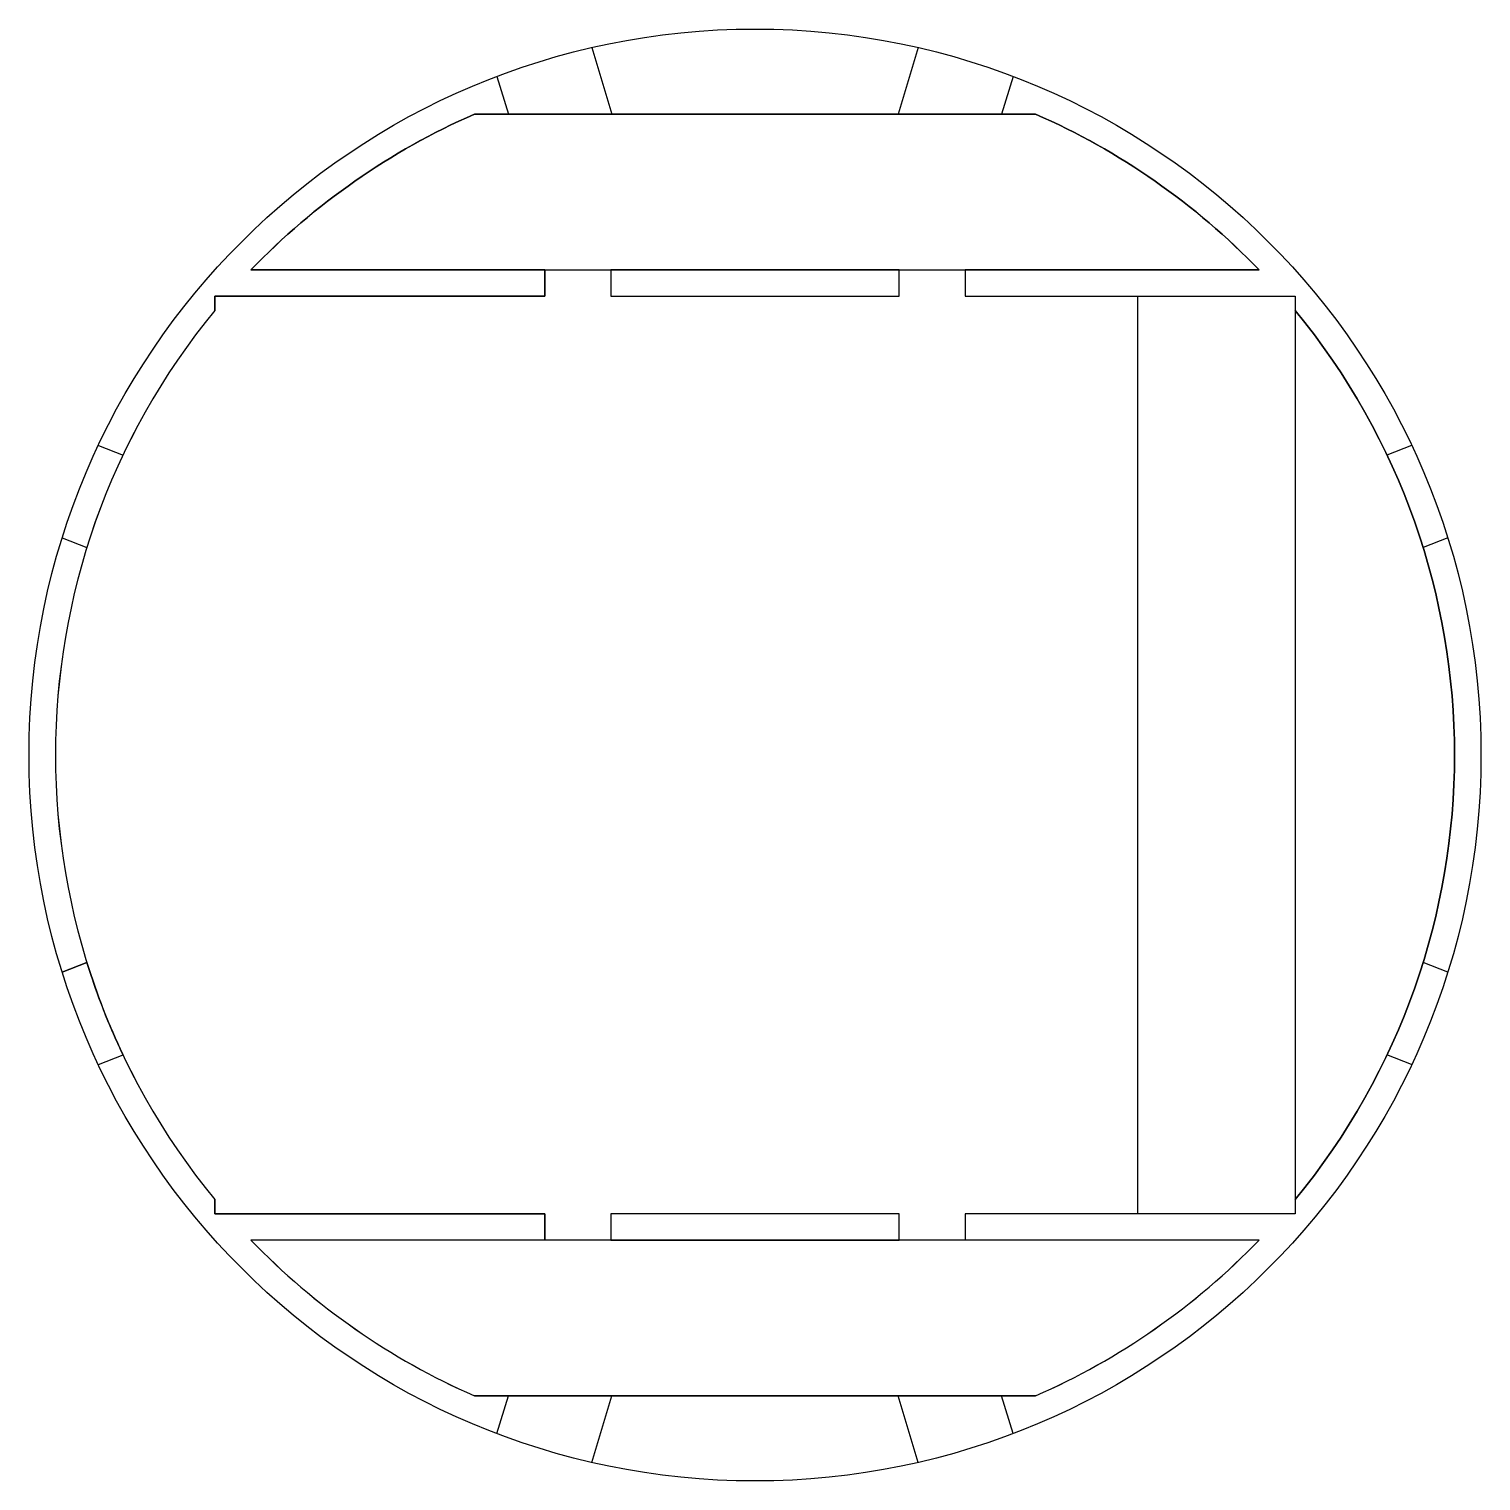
# Model space of a CAD drawing. Header units: millimetres. Extents: x -55 to 55, y -55 to 55.
import ezdxf

# ---------------------------------------------------------------- set-up
doc = ezdxf.new("R2010")
doc.units = ezdxf.units.MM

msp = doc.modelspace()

# ---------------------------------------------------------------- linework, layer by layer
for p, q in [((-12.37, 53.59), (-10.84, 48.55)), ((-12.37, 53.59), (-10.84, 48.55)), ((12.37, 53.59), (10.84, 48.55)), ((12.37, 53.59), (10.84, 48.55)), ((-19.55, 51.41), (-18.68, 48.55)), ((-19.55, 51.41), (-18.68, 48.55)), ((19.55, 51.41), (18.68, 48.55)), ((19.55, 51.41), (18.68, 48.55)), ((19.55, 51.41), (18.68, 48.55)), ((-21.26, 48.55), (21.26, 48.55)), ((-21.26, 48.55), (21.26, 48.55)), ((-21.26, 48.55), (21.26, 48.55)), ((-21.26, 48.55), (21.26, 48.55)), ((-21.26, 48.55), (21.26, 48.55)), ((-21.26, 48.55), (21.26, 48.55)), ((-38.19, 36.75), (-15.92, 36.75)), ((-15.92, 36.75), (-10.92, 36.75)), ((-15.92, 34.75), (-15.92, 36.75)), ((-15.92, 34.75), (-15.92, 36.75)), ((-15.92, 36.75), (-10.92, 36.75)), ((-15.92, 34.75), (-15.92, 36.75)), ((-10.92, 36.75), (-10.92, 34.75)), ((-10.92, 36.75), (-10.92, 34.75)), ((10.92, 36.75), (15.92, 36.75)), ((10.92, 34.75), (10.92, 36.75)), ((10.92, 36.75), (15.92, 36.75)), ((10.92, 34.75), (10.92, 36.75)), ((15.92, 36.75), (15.92, 34.75)), ((15.92, 36.75), (38.19, 36.75)), ((15.92, 36.75), (15.92, 34.75)), ((15.92, 36.75), (38.19, 36.75)), ((15.92, 36.75), (15.92, 34.75)), ((15.92, 36.75), (15.92, 34.75)), ((-40.92, 34.75), (-15.92, 34.75)), ((-40.92, 33.68), (-40.92, 34.75)), ((-40.92, 33.68), (-40.92, 34.75)), ((-40.92, 34.75), (-15.92, 34.75)), ((-40.92, 34.75), (-15.92, 34.75)), ((-40.92, 33.68), (-40.92, 34.75)), ((-10.92, 34.75), (10.92, 34.75)), ((-10.92, 34.75), (10.92, 34.75)), ((15.92, 34.75), (40.92, 34.75)), ((15.92, 34.75), (40.92, 34.75)), ((15.92, 34.75), (40.92, 34.75)), ((15.92, 34.75), (40.92, 34.75)), ((15.92, 34.75), (40.92, 34.75)), ((15.92, 34.75), (40.92, 34.75)), ((15.92, 34.75), (40.92, 34.75)), ((29, -34.75), (29, 34.75)), ((29, -34.75), (29, 34.75)), ((29, -34.75), (29, 34.75)), ((40.92, 34.75), (40.92, 33.68)), ((40.92, 34.75), (40.92, 33.68)), ((40.92, 34.75), (40.92, 33.68)), ((40.92, 33.68), (40.92, -33.68)), ((-49.75, 23.45), (-47.88, 22.72)), ((-49.75, 23.45), (-47.88, 22.72)), ((49.75, 23.45), (47.88, 22.72)), ((49.75, 23.45), (47.88, 22.72)), ((49.75, 23.45), (47.88, 22.72)), ((49.75, 23.45), (47.88, 22.72)), ((-52.48, 16.46), (-50.61, 15.73)), ((-52.48, 16.46), (-50.61, 15.73)), ((52.48, 16.46), (50.61, 15.73)), ((52.48, 16.46), (50.61, 15.73)), ((52.48, 16.46), (50.61, 15.73)), ((52.48, 16.46), (50.61, 15.73)), ((-52.48, -16.46), (-50.61, -15.73)), ((-52.48, -16.46), (-50.61, -15.73)), ((52.48, -16.46), (50.61, -15.73)), ((52.48, -16.46), (50.61, -15.73)), ((52.48, -16.46), (50.61, -15.73)), ((52.48, -16.46), (50.61, -15.73)), ((-49.75, -23.45), (-47.88, -22.72)), ((-49.75, -23.45), (-47.88, -22.72)), ((49.75, -23.45), (47.88, -22.72)), ((49.75, -23.45), (47.88, -22.72)), ((49.75, -23.45), (47.88, -22.72)), ((49.75, -23.45), (47.88, -22.72)), ((-40.92, -34.75), (-40.92, -33.68)), ((-40.92, -34.75), (-40.92, -33.68)), ((-40.92, -34.75), (-40.92, -33.68)), ((40.92, -33.68), (40.92, -34.75)), ((40.92, -33.68), (40.92, -34.75)), ((40.92, -33.68), (40.92, -34.75)), ((-15.92, -34.75), (-40.92, -34.75)), ((-15.92, -34.75), (-40.92, -34.75)), ((-15.92, -34.75), (-40.92, -34.75)), ((-15.92, -36.75), (-15.92, -34.75)), ((-15.92, -36.75), (-15.92, -34.75)), ((-15.92, -36.75), (-15.92, -34.75)), ((-10.92, -34.75), (-10.92, -36.75)), ((10.92, -34.75), (-10.92, -34.75)), ((-10.92, -34.75), (-10.92, -36.75)), ((10.92, -34.75), (-10.92, -34.75)), ((10.92, -36.75), (10.92, -34.75)), ((10.92, -36.75), (10.92, -34.75)), ((15.92, -34.75), (15.92, -36.75)), ((40.92, -34.75), (15.92, -34.75)), ((40.92, -34.75), (15.92, -34.75)), ((40.92, -34.75), (15.92, -34.75)), ((15.92, -34.75), (15.92, -36.75)), ((40.92, -34.75), (15.92, -34.75)), ((15.92, -34.75), (15.92, -36.75)), ((40.92, -34.75), (15.92, -34.75)), ((40.92, -34.75), (15.92, -34.75)), ((40.92, -34.75), (15.92, -34.75)), ((15.92, -34.75), (15.92, -36.75)), ((-15.92, -36.75), (-38.19, -36.75)), ((-10.92, -36.75), (-15.92, -36.75)), ((-10.92, -36.75), (-15.92, -36.75)), ((15.92, -36.75), (10.92, -36.75)), ((15.92, -36.75), (10.92, -36.75)), ((38.19, -36.75), (15.92, -36.75)), ((38.19, -36.75), (15.92, -36.75)), ((21.26, -48.55), (-21.26, -48.55)), ((21.26, -48.55), (-21.26, -48.55)), ((21.26, -48.55), (-21.26, -48.55)), ((21.26, -48.55), (-21.26, -48.55)), ((21.26, -48.55), (-21.26, -48.55)), ((21.26, -48.55), (-21.26, -48.55)), ((-19.55, -51.41), (-18.68, -48.55)), ((-19.55, -51.41), (-18.68, -48.55)), ((-12.37, -53.59), (-10.84, -48.55)), ((-12.37, -53.59), (-10.84, -48.55)), ((12.37, -53.59), (10.84, -48.55)), ((12.37, -53.59), (10.84, -48.55)), ((19.55, -51.41), (18.68, -48.55)), ((19.55, -51.41), (18.68, -48.55)), ((19.55, -51.41), (18.68, -48.55))]:
    msp.add_line(p, q)
for points in [[(15.92, 36.75), (38.19, 36.75, 0.098289), (21.26, 48.55), (-21.26, 48.55), (21.26, 48.55), (-21.26, 48.55), (21.26, 48.55), (-21.26, 48.55, 0.098289), (-38.19, 36.75), (-15.92, 36.75), (-10.92, 36.75), (10.92, 36.75)], [(40.92, -33.68, 0.358638), (40.92, 33.68, -0.358638), (40.92, -33.68, 0.358638), (40.92, 33.68, -0.358638), (40.92, -33.68, 0.358638), (40.92, 33.68)], [(40.92, -33.68, 0.358638), (40.92, 33.68, -0.358638), (40.92, -33.68, 0.358638), (40.92, 33.68, -0.358638), (40.92, -33.68, 0.358638), (40.92, 33.68)], [(40.92, -33.68, 0.358638), (40.92, 33.68), (40.92, -33.68, 0.358638), (40.92, 33.68, -0.358638), (40.92, -33.68, 0.358638), (40.92, 33.68, -0.358638)], [(40.92, -33.68, 0.358638), (40.92, 33.68, -0.358638), (40.92, -33.68, 0.358638), (40.92, 33.68), (40.92, -33.68, 0.358638), (40.92, 33.68, -0.358638)], [(-15.92, -36.75), (-38.19, -36.75, 0.098289), (-21.26, -48.55), (21.26, -48.55), (-21.26, -48.55), (21.26, -48.55), (-21.26, -48.55), (21.26, -48.55, 0.098289), (38.19, -36.75), (15.92, -36.75), (10.92, -36.75), (-10.92, -36.75)]]:
    msp.add_lwpolyline(points, format="xyb", close=True)
for points in [[(-15.92, 36.75), (-38.19, 36.75, -0.098289), (-21.26, 48.55), (21.26, 48.55, -0.098289), (38.19, 36.75), (15.92, 36.75)], [(-15.92, 36.75), (-15.92, 34.75), (-40.92, 34.75), (-40.92, 33.68, 0.358638), (-40.92, -33.68), (-40.92, -34.75), (-15.92, -34.75), (-15.92, -36.75)], [(-49.75, -23.45), (-47.88, -22.72, -0.035422), (-50.61, -15.73), (-52.48, -16.46)], [(-15.92, -36.75), (-38.19, -36.75, 0.098289), (-21.26, -48.55), (21.26, -48.55, 0.098289), (38.19, -36.75), (15.92, -36.75)]]:
    msp.add_lwpolyline(points, format="xyb")
for points in [[(-10.92, 34.75), (10.92, 34.75), (10.92, 36.75), (-10.92, 36.75)], [(10.92, -36.75), (10.92, -34.75), (-10.92, -34.75), (-10.92, -36.75)]]:
    msp.add_lwpolyline(points, close=True)
for points in [[(-10.92, 36.75), (-10.92, 34.75), (10.92, 34.75), (10.92, 36.75)], [(15.92, 36.75), (15.92, 34.75), (40.92, 34.75), (40.92, 33.68)], [(40.92, -33.68), (40.92, -34.75), (15.92, -34.75), (15.92, -36.75)], [(10.92, -36.75), (10.92, -34.75), (-10.92, -34.75), (-10.92, -36.75)]]:
    msp.add_lwpolyline(points)
msp.add_circle((0, 0), 55)
for start, end in [(113.6465, 136.1004), (43.8996, 66.3535), (43.8996, 66.3535), (140.5404, 219.4596), (140.5404, 219.4596), (140.5404, 219.4596), (140.5404, 219.4596), (140.5404, 219.4596), (140.5404, 219.4596), (140.5404, 219.4596), (140.5404, 219.4596), (140.5404, 219.4596), (140.5404, 219.4596), (140.5404, 219.4596), (140.5404, 219.4596), (140.5404, 219.4596), (140.5404, 219.4596), (320.5404, 39.4596), (320.5404, 39.4596), (320.5404, 39.4596), (320.5404, 39.4596), (320.5404, 39.4596), (320.5404, 39.4596), (320.5404, 39.4596), (320.5404, 39.4596), (320.5404, 39.4596), (320.5404, 39.4596), (197.2663, 205.381), (223.8996, 246.3535), (293.6465, 316.1004), (293.6465, 316.1004)]:
    msp.add_arc((0, 0), 53, start, end)

doc.saveas('drawing.dxf')
